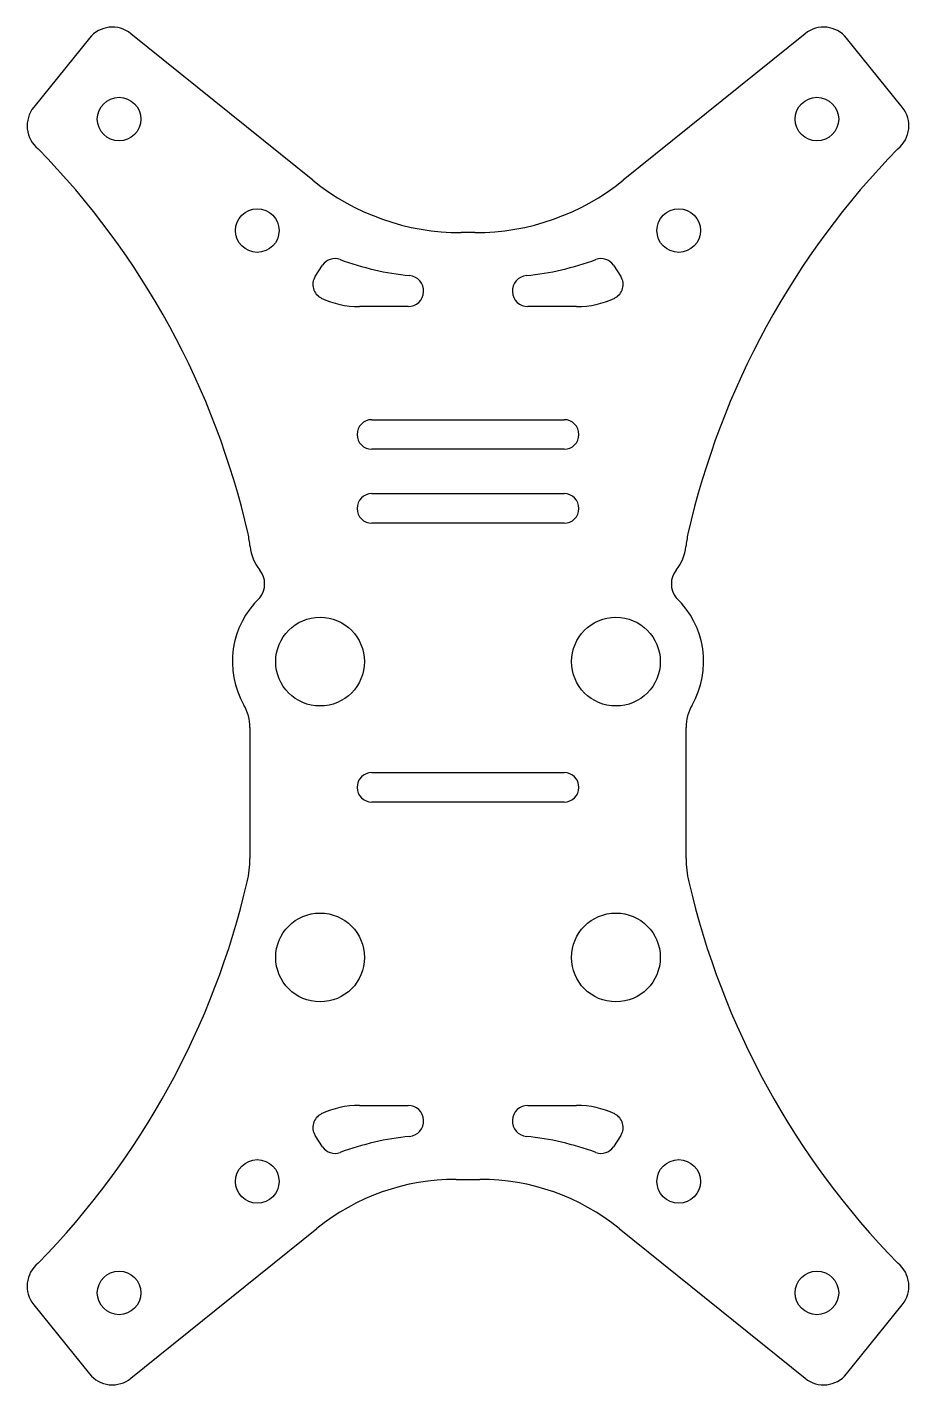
# Model space of a CAD drawing. Header units: millimetres. Extents: x -29.8 to 29.8, y -45.9 to 45.9.
import ezdxf

# ---------------------------------------------------------------- set-up
doc = ezdxf.new("R2010")
doc.units = ezdxf.units.MM
doc.layers.add('CUTOUTS', color=1, linetype='CONTINUOUS')
doc.layers.add('PERIMETER', color=5, linetype='CONTINUOUS')

msp = doc.modelspace()

# ---------------------------------------------------------------- linework, layer by layer
at = {"layer": 'CUTOUTS'}
for p, q in [((-10.331, 29.034), (-9.834, 29.793)), ((9.834, 29.793), (10.331, 29.034)), ((-4.051, 27), (-7.344, 27)), ((7.344, 27), (4.051, 27)), ((-6.5, 19.357), (6.5, 19.357)), ((6.5, 17.357), (-6.5, 17.357)), ((-6.5, 14.357), (6.5, 14.357)), ((6.5, 12.357), (-6.5, 12.357)), ((-6.5, -4.5), (6.5, -4.5)), ((6.5, -6.5), (-6.5, -6.5)), ((-7.344, -27), (-4.051, -27)), ((4.051, -27), (7.344, -27)), ((-9.834, -29.793), (-10.331, -29.034)), ((10.331, -29.034), (9.834, -29.793))]:
    msp.add_line(p, q, dxfattribs=at)
for centre, radius in [((-23.593, 39.675), 1.475), ((23.593, 39.675), 1.475), ((-14.25, 32.144), 1.475), ((14.25, 32.144), 1.475), ((-10, 3), 3), ((10, 3), 3), ((-10, -17), 3), ((10, -17), 3), ((-14.25, -32.144), 1.475), ((14.25, -32.144), 1.475), ((-23.593, -39.675), 1.475), ((23.593, -39.675), 1.475)]:
    msp.add_circle(centre, radius, dxfattribs=at)
for centre, radius, start, end in [((-8.997, 29.245), 1, 69.67881, 146.76507), ((-2.051, 48), 19, 249.67881, 264.27519), ((2.051, 48), 19, 275.72481, 290.32119), ((8.997, 29.245), 1, 33.23493, 110.32119), ((-9.494, 28.486), 1, 146.76507, 244.53296), ((-4.051, 28.05), 1.05, -90, 84.27519), ((4.051, 28.05), 1.05, 95.72481, 270), ((9.494, 28.486), 1, -64.53296, 33.23493), ((-7.344, 33), 6, 244.53296, 270), ((7.344, 33), 6, 270, 295.46704), ((-6.5, 18.357), 1, 90, 270), ((6.5, 18.357), 1, -90, 90), ((-6.5, 13.357), 1, 90, 270), ((6.5, 13.357), 1, -90, 90), ((-6.5, -5.5), 1, 90, 270), ((6.5, -5.5), 1, -90, 90), ((-7.344, -33), 6, 90, 115.46704), ((-4.051, -28.05), 1.05, -84.27519, 90), ((4.051, -28.05), 1.05, 90, 264.27519), ((7.344, -33), 6, 64.53296, 90), ((-9.494, -28.486), 1, 115.46704, 213.23493), ((9.494, -28.486), 1, -33.23493, 64.53296), ((-2.051, -48), 19, 95.72481, 110.32119), ((2.051, -48), 19, 69.67881, 84.27519), ((-8.997, -29.245), 1, 213.23493, 290.32119), ((8.997, -29.245), 1, 249.67881, 326.76507)]:
    msp.add_arc(centre, radius, start, end, dxfattribs=at)
at = {"layer": 'PERIMETER'}
for p, q in [((-25.602, 45.149), (-29.368, 40.478)), ((-10.5, 35.543), (-22.79, 45.451)), ((22.79, 45.451), (10.5, 35.543)), ((29.368, 40.478), (25.602, 45.149)), ((0.458, 32), (-0.458, 32)), ((-14.75, -1.447), (-14.75, -10.303)), ((14.75, -10.303), (14.75, -1.447)), ((-0.811, -32), (0.811, -32)), ((-22.79, -45.451), (-10.225, -35.322)), ((10.225, -35.322), (22.79, -45.451)), ((-29.368, -40.478), (-25.602, -45.149)), ((25.602, -45.149), (29.368, -40.478))]:
    msp.add_line(p, q, dxfattribs=at)
for centre, radius, start, end in [((-24.045, 43.894), 2, 51.12753, 141.12753), ((24.045, 43.894), 2, 38.87247, 128.87247), ((-27.811, 39.223), 2, 141.12753, 231.12753), ((27.811, 39.223), 2, -51.12753, 38.87247), ((-68.016, -0.455), 54.501, 12.82798, 44.38368), ((68.016, -0.455), 54.501, 135.61632, 167.17202), ((-0.458, 48), 16, 231.12753, 270), ((0.458, 48), 16, 270, 308.87247), ((-21.701, 10.091), 7, 5.66817, 12.82798), ((21.701, 10.091), 7, 167.17202, 174.33183), ((-11.75, 11.078), 3, 185.66817, 218.94343), ((11.75, 11.078), 3, 321.05657, 354.33183), ((-15.25, 8.25), 1.5, -38.94234, 38.94343), ((15.25, 8.25), 1.5, 141.05657, 218.94234), ((-10, 3), 5.935, 133.4717, 209.8462), ((10, 3), 5.935, -29.8462, 46.5283), ((-17.75, -1.447), 3, 0, 29.8462), ((17.75, -1.447), 3, 150.1538, 180), ((-21.75, -10.303), 7, 346.90906, 359.99968), ((21.75, -10.303), 7, 180.00032, 193.09094), ((-68.016, 0.455), 54.501, 315.61632, 346.90906), ((68.016, 0.455), 54.501, 193.09094, 224.38368), ((-0.811, -47), 15, 90, 128.87247), ((0.811, -47), 15, 51.12753, 90), ((-27.811, -39.223), 2, 128.87247, 218.87247), ((27.811, -39.223), 2, -38.87247, 51.12753), ((-24.045, -43.894), 2, 218.87247, 308.87247), ((24.045, -43.894), 2, 231.12753, 321.12753)]:
    msp.add_arc(centre, radius, start, end, dxfattribs=at)

doc.saveas('drawing.dxf')
